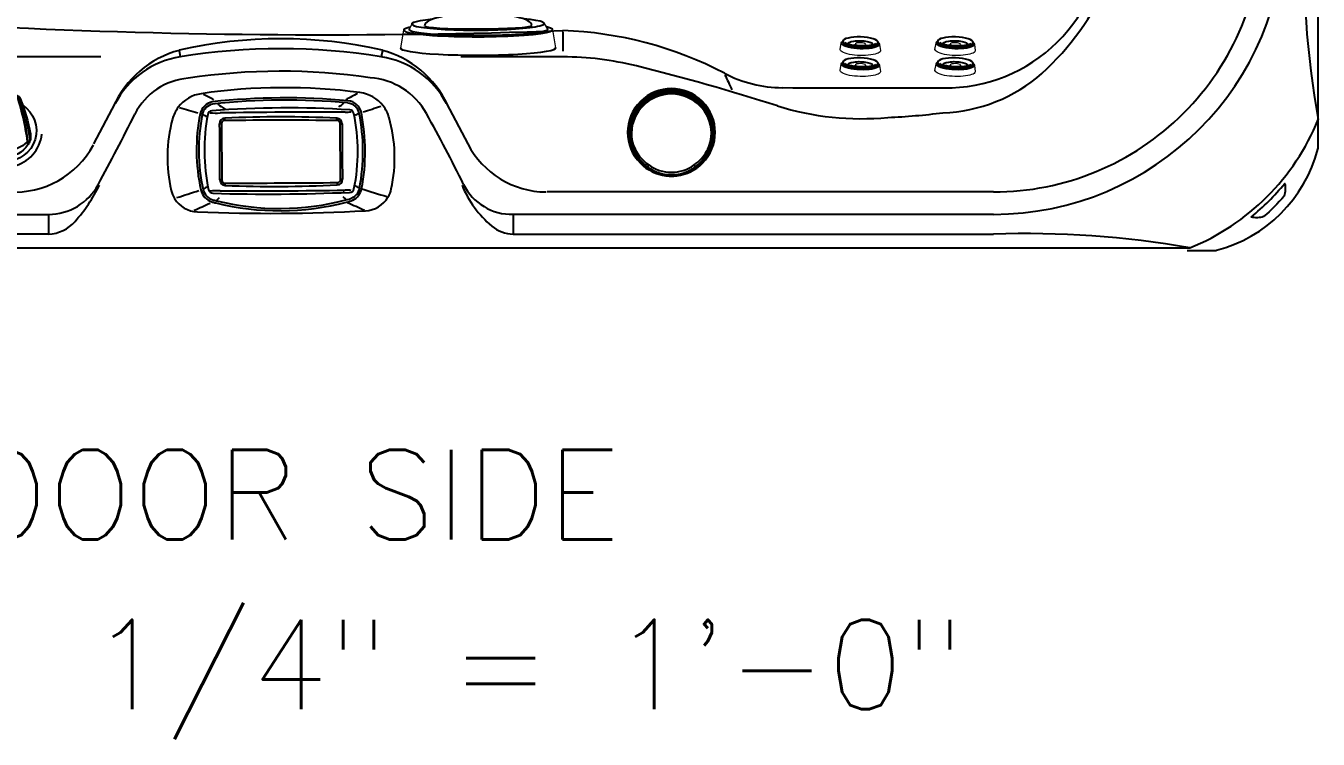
# Model space of a CAD drawing. Extents: x 937 to 1030, y 796 to 934.
# Drawn here: x 972.2 to 1029.9, y 796.5 to 828.4 of the extents above; entities that cross this region are included whole.
import ezdxf
from ezdxf.enums import TextEntityAlignment as Align

# ---------------------------------------------------------------- set-up
doc = ezdxf.new("R2010")
doc.units = 0
doc.header["$MEASUREMENT"] = 0
for name, color, linetype in [('1', 4, 'Continuous'), ('BDIM_CYAN', 4, 'Continuous'), ('DIM', 3, 'Continuous')]:
    doc.layers.add(name, color=color, linetype=linetype)
doc.styles.add('SIMPLEX', font='simplex')

# ---------------------------------------------------------------- blocks, each defined once
blk = doc.blocks.new('2014AV')
at = {"layer": '1', "color": 4, "linetype": 'Continuous'}
for p, q in [((0.59, 1.004), (0.59, 0.984)), ((-1.575, 0.526), (-1.575, 0.501)), ((-1.575, -0.526), (-1.575, -0.501)), ((0.59, -1.004), (0.59, -0.984))]:
    blk.add_line(p, q, dxfattribs=at)
for centre, radius, start, end in [((-0.026, 0), 1.375, 213.74284, 146.18679), ((-1.341, 0.387), 0.29, 113.06827, 141.37067), ((1.395, -6.282), 7.499, 99.80764, 112.33084), ((0.245, 0.369), 0.749, 74.93644, 99.81969), ((-0.057, 0.071), 1.135, 55.2054, 64.04467), ((0, 0), 1.161, 301.85239, 58.14761), ((-0.289, 0), 1.391, 159.08422, 178.28568), ((-1.092, 0.334), 0.53, 153.90726, 159.32553), ((-0.289, 0), 1.391, 181.71482, 200.91636), ((-1.092, -0.334), 0.53, 200.67447, 206.09274), ((-1.341, -0.387), 0.29, 218.62933, 246.93173), ((1.395, 6.282), 7.499, 247.66916, 260.19236), ((0.245, -0.369), 0.749, 260.18031, 285.06356), ((-0.057, -0.071), 1.135, 295.95533, 304.7946)]:
    blk.add_arc(centre, radius, start, end, dxfattribs=at)
at = {"layer": '1', "color": 3, "linetype": 'Continuous'}
for centre, radius, start, end in [((1.863, -9.907), 10.984, 96.65413, 108.31002), ((1.993, -10.4), 11.47, 96.90962, 108.19227), ((1.812, -8.247), 9.441, 98.38361, 110.96753), ((-0.553, 0), 1.42, 316.91487, 43.08513), ((1.993, 10.4), 11.47, 251.8075, 263.09064), ((1.863, 9.907), 10.984, 251.68998, 263.34587), ((1.812, 8.247), 9.441, 249.03247, 261.61639)]:
    blk.add_arc(centre, radius, start, end, dxfattribs=at)
at = {"layer": '1', "color": 2, "linetype": 'Continuous'}
for centre, radius, start, end in [((-1.716, 0), 0.0554, 311.36187, 48.63863), ((15.926, 321.236), 321.68, 266.86338, 266.93396), ((-1.28, 0), 0.0163, 273.06604, 86.93396), ((16.137, -325.179), 325.628, 93.06604, 93.13577)]:
    blk.add_arc(centre, radius, start, end, dxfattribs=at)
blk = doc.blocks.new('2014M1')
at = {"layer": '1', "color": 4, "linetype": 'Continuous', "lineweight": 15}
for p, q in [((-0.901, -0.243), (-0.857, -0.521)), ((-0.231, -0.44), (-0.23, -0.505)), ((0.23, -0.505), (0.231, -0.44)), ((0.857, -0.521), (0.901, -0.243))]:
    blk.add_line(p, q, dxfattribs=at)
at = {"layer": '1', "color": 3, "linetype": 'Continuous'}
for centre, radius, start, end in [((-0.374, -1.133), 0.665, 101.30208, 119.18489), ((0, -3.007), 2.577, 77.90813, 101.30208), ((0.435, -0.977), 0.5, 58.18471, 77.90813)]:
    blk.add_arc(centre, radius, start, end, dxfattribs=at)
at = {"layer": '1', "color": 4, "linetype": 'Continuous', "lineweight": 15}
for centre, major_axis, ratio, start_param, end_param in [((0, -0.243), (-0.901, 0), 0.269705, 3.055928, 6.36885), ((-0.002, -0.523), (-0.859, -0.005), 0.272006, 2.75067, 6.690134)]:
    blk.add_ellipse(centre, major_axis=major_axis, ratio=ratio, start_param=start_param, end_param=end_param, dxfattribs=at)
at = {"layer": '1', "color": 3, "linetype": 'Continuous'}
for centre, major_axis, ratio, start_param, end_param in [((0, -0.538), (-0.826, 0), 0.255142, 2.85021, 6.573343), ((0, -0.512), (-0.548, 0.001), 0.27151, 6.136025, 9.578986)]:
    blk.add_ellipse(centre, major_axis=major_axis, ratio=ratio, start_param=start_param, end_param=end_param, dxfattribs=at)
blk.add_ellipse((0, -0.612), major_axis=(-0.793, -0.001), ratio=0.271001, dxfattribs=at)
at = {"layer": '1', "color": 4, "linetype": 'Continuous', "lineweight": 15}
blk.add_ellipse((0, -0.509), major_axis=(-0.23, 0), ratio=0.275384, dxfattribs=at)
blk = doc.blocks.new('2014L2')
at = {"layer": '1', "color": 3, "linetype": 'Continuous', "lineweight": 15}
for p, q in [((-3.076, 1.393), (-3.203, 1.152)), ((2.997, 1.152), (2.841, 1.404))]:
    blk.add_line(p, q, dxfattribs=at)
at = {"layer": '1', "color": 4, "linetype": 'Continuous', "lineweight": 15}
for p, q in [((-3.443, 1.125), (-3.586, 0.323)), ((3.356, 0.323), (3.214, 1.125))]:
    blk.add_line(p, q, dxfattribs=at)
at = {"layer": '1', "color": 2, "linetype": 'Continuous'}
blk.add_ellipse((-0.115, 1.312), major_axis=(-2.4, -0.002), ratio=0.230702, start_param=3.141593, end_param=6.283185, dxfattribs=at)
at = {"layer": '1', "color": 4, "linetype": 'Continuous'}
for centre, major_axis, ratio, start_param, end_param in [((-0.115, 1.125), (-3.329, 0), 0.091781, 5.867673, 9.84029), ((-0.115, 0.323), (-3.471, 0), 0.095239, 6.249456, 9.458508)]:
    blk.add_ellipse(centre, major_axis=major_axis, ratio=ratio, start_param=start_param, end_param=end_param, dxfattribs=at)
at = {"layer": '1', "color": 3, "linetype": 'Continuous'}
for centre, major_axis, ratio, start_param, end_param in [((-0.118, 1.398), (-2.959, -0.005), 0.096023, 5.474081, 10.237444), ((-0.103, 1.152), (-3.1, 0), 0.087249, 6.191747, 9.53276), ((-0.115, 1.312), (-2.4, -0.002), 0.060609, 0, 3.117594)]:
    blk.add_ellipse(centre, major_axis=major_axis, ratio=ratio, start_param=start_param, end_param=end_param, dxfattribs=at)
blk = doc.blocks.new('2014CH')
at = {"layer": '1', "color": 3, "linetype": 'Continuous'}
for p, q in [((-2.503, -0.003), (-2.503, 0.096)), ((2.503, -0.003), (2.503, 0.095)), ((-2.652, -0.154), (-2.733, -0.155)), ((2.652, -0.152), (2.733, -0.152)), ((-2.635, -2.663), (-2.717, -2.664)), ((-2.483, -2.912), (-2.483, -2.812)), ((2.52, -2.784), (2.521, -2.884)), ((2.669, -2.633), (2.752, -2.633)), ((2.833, -3.226), (2.787, -3.228)), ((-2.908, -3.688), (-2.894, -3.692)), ((-2.883, -3.589), (-2.889, -3.588)), ((2.955, -3.648), (2.942, -3.652))]:
    blk.add_line(p, q, dxfattribs=at)
at = {"layer": '1', "color": 2, "linetype": 'Continuous'}
for p, q in [((-2.652, -0.154), (-2.635, -2.663)), ((2.669, -2.633), (2.652, -0.152))]:
    blk.add_line(p, q, dxfattribs=at)
at = {"layer": '1', "color": 4, "linetype": 'Continuous'}
for centre, radius, start, end in [((-3.327, -0.369), 1.575, 98.29053, 142.80095), ((0.166, -24.374), 25.833, 82.51033, 98.27938), ((3.328, -0.323), 1.575, 37.98355, 82.51033), ((-3.364, -0.341), 1.528, 142.80095, 165.13287), ((3.363, -0.296), 1.531, 15.68831, 37.98355), ((1.55, -1.645), 6.613, 165.13287, 192.97786), ((4.834, -1.337), 8.25, 168.8473, 192.35688), ((-3.068, 0.231), 0.194, 94.86163, 171.7817), ((0.296, -43.241), 43.796, 86.35052, 94.42769), ((3.072, 0.28), 0.187, 8.04254, 86.35083), ((-4.772, -1.4), 8.209, 348.34416, 11.99146), ((-1.522, -1.668), 6.605, 347.81065, 15.68831), ((-3.708, -2.857), 1.217, 192.97786, 211.47796), ((-3.023, -3.051), 0.209, 194.21982, 266.12466), ((-0.571, 82.671), 85.966, 268.3559, 272.42835), ((3.084, -3.033), 0.185, 266.20483, 352.29308), ((3.712, -2.787), 1.255, 273.01546, 328.8043), ((3.742, -2.805), 1.22, 328.8043, 347.81065), ((-3.675, -2.837), 1.255, 211.47796, 267.77156), ((-0.519, 75.424), 79.58, 267.69195, 273.09507)]:
    blk.add_arc(centre, radius, start, end, dxfattribs=at)
at = {"layer": '1', "color": 3, "linetype": 'Continuous'}
for centre, radius, start, end in [((54.205, -96.729), 110.308, 117.40602, 117.71869), ((-2.934, 0.153), 0.683, 100.69074, 168.69256), ((-2.934, 0.153), 0.583, 100.69074, 168.69256), ((-52.76, -97.216), 110.034, 63.10473, 63.37435), ((0.206, -29.198), 30.2, 84.70574, 96.21073), ((0.206, -29.198), 30.1, 84.70574, 96.21073), ((-1.585, 2.236), 1.949, 230.73072, 242.32186), ((1.583, 2.157), 1.852, 302.86131, 311.59861), ((2.94, 0.206), 0.569, 11.27844, 84.98246), ((2.94, 0.206), 0.669, 11.27844, 84.98246), ((80.951, -241.232), 253.652, 107.54956, 107.73646), ((-76.911, -239.883), 251.108, 73.05212, 73.24422), ((4.49, -1.331), 8.255, 168.69256, 192.42473), ((4.49, -1.331), 8.155, 168.69256, 192.42473), ((-2.096, 2.832), 2.924, 241.80675, 245.70055), ((-2.887, 3.309), 2.984, 264.67843, 273.32133), ((-2.494, -0.143), 0.24, 92.28425, 181.96489), ((2.056, -300.026), 300.394, 89.84509, 90.90918), ((-0.007, -54.904), 55.056, 87.38721, 92.5986), ((2.492, -0.145), 0.241, 358.41473, 87.38721), ((2.93, 1.654), 1.288, 267.43294, 279.52158), ((2.167, 2.616), 2.655, 295.48829, 299.61542), ((-5.094, -1.396), 8.761, 349.19109, 11.27844), ((-5.094, -1.396), 8.861, 349.19109, 11.27844), ((-1046.657, -7.907), 1043.953, 0.287767, 0.425637), ((1056.566, 6.593), 1053.855, 180.366683, 180.501555), ((-2.474, -2.669), 0.243, 178.74851, 268.04054), ((-0.302, 54.997), 57.95, 267.84363, 272.79296), ((2.511, -2.643), 0.241, 272.59606, 2.4535), ((-108.997, 318.169), 338.131, 287.97679, 288.15098), ((-2.863, -2.951), 0.725, 192.42473, 254.47243), ((-2.863, -2.951), 0.625, 192.42473, 254.47243), ((-2.358, -4.664), 1.931, 119.46831, 124.93715), ((-2.855, -6.127), 2.984, 87.29426, 95.93716), ((-1.171, 297.244), 300.394, 269.70641, 270.7705), ((1.87, -4.526), 1.441, 43.41001, 50.48083), ((2.944, -4.409), 1.288, 81.09401, 93.18265), ((2.914, -2.925), 0.608, 295.38721, 349.19109), ((2.914, -2.925), 0.708, 295.38721, 349.19109), ((2.399, -4.64), 1.949, 56.0866, 61.0999), ((105.791, 323.771), 342.43, 252.641, 252.836), ((-46.374, 90.352), 103.503, 294.24528, 294.68057), ((-2.029, 0.051), 3.841, 254.47243, 256.87424), ((-2.029, 0.051), 3.741, 254.47243, 256.87424), ((-0.055, 7.772), 11.81, 256.05623, 284.64972), ((-0.055, 7.772), 11.71, 256.05623, 284.64972), ((-1.832, -4.566), 1.435, 129.8495, 136.34189), ((2.328, -1.202), 2.426, 283.83171, 290.53822), ((2.328, -1.202), 2.526, 283.83171, 290.53822), ((72.062, 147.616), 166.312, 245.45774, 245.7422)]:
    blk.add_arc(centre, radius, start, end, dxfattribs=at)
at = {"layer": '1', "color": 2, "linetype": 'Continuous'}
for centre, radius, start, end in [((-0.072, -957.729), 957.729, 89.845994, 90.14542), ((-2.502, -0.153), 0.15, 90.26442, 180.39476), ((2.502, -0.153), 0.15, 0.39473, 89.72391), ((-2.485, -2.662), 0.15, 180.3945, 270.44191), ((-37.408, 6738.683), 6741.585, 270.2968204, 270.3393484), ((2.519, -2.634), 0.15, 270.60913, 0.39469)]:
    blk.add_arc(centre, radius, start, end, dxfattribs=at)
blk = doc.blocks.new('CAP HSS')
at = {"layer": 'BDIM_CYAN', "linetype": 'Continuous', "lineweight": 25}
for p, q in [((-1.841, 0.021), (-1.835, -0.081)), ((1.839, -0.021), (1.841, 0.021)), ((1.863, 0.019), (1.861, -0.022)), ((-1.362, -1.291), (-1.382, -1.311)), ((1.382, -1.311), (1.362, -1.291))]:
    blk.add_line(p, q, dxfattribs=at)
at = {"layer": 'BDIM_CYAN', "linetype": 'Continuous', "lineweight": 25, "flags": 128}
for points in [[(0, 1.924), (0, 1.946), (0, 1.957), (0, 1.967), (0, 1.976), (0, 1.982), (0, 1.987)], [(-1.786, 0.031), (-1.782, -0.108), (-1.765, -0.246), (-1.734, -0.384), (-1.704, -0.483), (-1.667, -0.58), (-1.624, -0.676), (-1.574, -0.771), (-1.5, -0.887), (-1.418, -1), (-1.325, -1.108), (-1.228, -1.207), (-1.123, -1.3), (-1.012, -1.386)], [(1.012, -1.386), (1.096, -1.322), (1.177, -1.254), (1.253, -1.183), (1.325, -1.108), (1.396, -1.027), (1.46, -0.944), (1.52, -0.859), (1.574, -0.771), (1.624, -0.676), (1.667, -0.58), (1.704, -0.483), (1.734, -0.384), (1.765, -0.246), (1.782, -0.108), (1.786, 0.031)], [(-1.835, -0.081), (-1.834, -0.092), (-1.833, -0.103)], [(-1.492, -1.019), (-1.511, -1.03), (-1.534, -1.043)], [(0.939, -1.557), (1.009, -1.51), (1.077, -1.461)], [(-0.51, -1.749), (-0.463, -1.762), (-0.418, -1.775), (-0.366, -1.79), (-0.32, -1.803), (-0.28, -1.814), (-0.248, -1.825), (-0.225, -1.834), (-0.212, -1.842), (-0.208, -1.848)], [(-0.243, -1.869), (-0.25, -1.862), (-0.26, -1.855)], [(-0.244, -1.853), (-0.237, -1.851), (-0.23, -1.849)], [(-0.23, -1.849), (-0.227, -1.848), (-0.208, -1.848)], [(-0.208, -1.848), (-0.207, -1.86), (-0.206, -1.873)], [(0.206, -1.873), (0.207, -1.86), (0.208, -1.847)], [(0.208, -1.847), (0.212, -1.842), (0.225, -1.834), (0.248, -1.824), (0.28, -1.814), (0.32, -1.802), (0.367, -1.789), (0.418, -1.775), (0.463, -1.762), (0.51, -1.749)], [(0.208, -1.847), (0.227, -1.848), (0.23, -1.849)], [(0.23, -1.849), (0.237, -1.851), (0.244, -1.853)], [(0.26, -1.855), (0.25, -1.862), (0.243, -1.869)]]:
    blk.add_lwpolyline(points, dxfattribs=at)
at = {"layer": 'BDIM_CYAN', "color": 3, "linetype": 'Continuous', "lineweight": 25, "flags": 128}
for points in [[(-1.855, -0.082), (-1.856, -0.078), (-1.863, 0.019)], [(1.534, -1.044), (1.444, -1.163), (1.344, -1.276)]]:
    blk.add_lwpolyline(points, dxfattribs=at)
at = {"layer": 'BDIM_CYAN', "linetype": 'Continuous', "lineweight": 25}
for centre, radius, start, end in [((0, 0.071), 1.955, 315, 225), ((-0.001, 0.035), 1.889, 89.96033, 178.90515), ((0, 0.026), 1.874, 17.67156, 162.32905), ((0, 0), 1.787, 0.99655, 179.00402), ((0.001, 0.035), 1.889, 1.09441, 90.03994), ((-0.144, 0.065), 1.697, 162.03259, 181.48445), ((-1.717, 0.796), 0.212, 251.19916, 258.76359), ((1.717, 0.796), 0.212, 281.23789, 288.80132), ((0.151, 0.065), 1.69, 358.47868, 18.00551), ((0.205, 0.088), 1.66, 357.60061, 17.77888), ((-1.905, 0.313), 0.243, 266.38932, 273.61068), ((0.005, 0.064), 1.926, 179.80106, 224.74366), ((0.008, 0.063), 1.897, 179.74788, 215.66045), ((-1.875, 0.311), 0.293, 272.34868, 276.79058), ((-2.018, 1.087), 1.081, 279.45177, 282.38725), ((-0.008, 0.063), 1.898, 324.33131, 0.25171), ((2.018, 1.087), 1.081, 257.61327, 260.54889), ((1.876, 0.308), 0.29, 263.10903, 267.59711), ((1.905, 0.313), 0.243, 266.38566, 273.61434), ((-1.886, 0.973), 1.055, 271.63444, 272.7737), ((0.183, 0.126), 2.028, 186.46352, 214.35879), ((-0.2, 0.129), 2.044, 325.83152, 355.79998), ((-0.256, 0.093), 2.12, 327.58529, 356.89599), ((1.889, 1.003), 1.025, 267.20913, 268.45087), ((0.178, 0.128), 2.025, 214.4818, 222.81714), ((-0.12, 0.077), 1.949, 307.90664, 325.76757), ((-0.14, 0.096), 1.977, 308.02708, 325.6398), ((0, 0.071), 1.955, 225, 262.86), ((-1.398, -1.228), 0.0729, 299.53504, 318.16942), ((0.006, 0.065), 1.927, 224.74189, 239.51773), ((-1.111, -1.545), 0.355, 123.63136, 130.95591), ((0.026, 0.036), 1.898, 223.77291, 233.42736), ((0.097, 0.047), 1.911, 222.71086, 232.10173), ((-0.954, -1.611), 0.195, 129.48983, 140.71871), ((-0.026, -0.03), 1.813, 233.52835, 238.95907), ((-1.369, -1.138), 0.435, 312.12544, 325.23611), ((-0.058, -0.134), 1.673, 232.45357, 238.21694), ((0, 0.012), 1.725, 234.09825, 305.89994), ((-1.003, -1.561), 0.0467, 312.1656, 331.44271), ((0.003, 0.059), 1.92, 239.50789, 254.0239), ((-0.843, -1.659), 0.14, 132.93848, 147.20533), ((-0.022, -0.022), 1.822, 238.96483, 244.61249), ((-0.048, -0.117), 1.693, 238.23708, 244.18937), ((-0.707, -1.714), 0.107, 137.08358, 154.62222), ((0.001, 0.027), 1.876, 244.60289, 253.84105), ((0.001, -0.035), 1.788, 243.91112, 253.39974), ((-0.001, -0.035), 1.788, 286.59971, 296.07126), ((-0.001, 0.027), 1.877, 286.16073, 295.3803), ((-0.003, 0.058), 1.919, 285.9765, 300.47968), ((0.05, -0.12), 1.689, 295.7886, 301.75312), ((0.706, -1.714), 0.108, 25.36401, 42.77074), ((0.023, -0.023), 1.821, 295.3713, 301.02149), ((0.867, -1.64), 0.11, 30.85295, 49.06378), ((0.006, 0.001), 1.85, 301.07397, 316.31317), ((1.002, -1.561), 0.0467, 208.54343, 227.81846), ((-0.006, 0.065), 1.927, 300.47082, 315.25784), ((1.368, -1.139), 0.434, 214.75655, 227.91499), ((1.398, -1.228), 0.0726, 221.84546, 240.47622), ((-0.569, -1.762), 0.05, 330.79307, 345.14281), ((-1.348, -5.514), 3.817, 73.43558, 77.55098), ((-0.403, -1.81), 0.123, 150.35724, 163.79525), ((-3.547, -13.057), 11.681, 73.57301, 74.9843), ((-0.256, -1.825), 0.0305, 262.30801, 294.0265), ((-0.039, -0.217), 1.665, 262.96088, 264.24706), ((0, 0.068), 1.952, 263.94719, 276.05297), ((0.039, -0.217), 1.664, 275.75289, 277.03839), ((2.077, -7.834), 6.255, 104.40295, 107.03959), ((0.256, -1.825), 0.0305, 245.94436, 277.6928), ((1.353, -5.53), 3.834, 102.45855, 106.55655), ((0.402, -1.81), 0.124, 16.20676, 29.51241), ((0.57, -1.762), 0.0506, 194.86909, 209.06028)]:
    blk.add_arc(centre, radius, start, end, dxfattribs=at)
at = {"layer": 'BDIM_CYAN', "color": 3, "linetype": 'Continuous', "lineweight": 25}
for centre, radius, start, end in [((0.001, 0.066), 1.921, 90.01764, 179.86365), ((0, 0.028), 1.846, 17.6775, 162.32311), ((0, 0), 1.854, 18.48756, 161.51305), ((-0.001, 0.066), 1.921, 0.13572, 89.98293), ((-0.207, 0.089), 1.657, 162.20468, 182.41794), ((-0.005, 0.064), 1.926, 315.25583, 0.19939), ((0.225, 0.079), 2.087, 184.43715, 212.55218), ((0.021, 0.03), 1.889, 214.63613, 223.76166), ((0, 0.01), 1.828, 244.574, 295.41429), ((0, 0.071), 1.955, 277.13935, 315)]:
    blk.add_arc(centre, radius, start, end, dxfattribs=at)
blk = doc.blocks.new('19-TRH HL')
at = {"layer": '1', "color": 3, "linetype": 'Continuous'}
for p, q in [((41.79, 8.827), (41.836, 8.539)), ((50.858, 8.827), (50.812, 8.539)), ((37.978, 4.643), (38.923, 6.446)), ((38.923, 6.446), (38.91, 6.453)), ((53.738, 6.453), (53.724, 6.446)), ((53.724, 6.446), (54.669, 4.643)), ((78.148, 2.5), (58.212, 2.5)), ((14.5, 1.5), (35.948, 1.5)), ((35.948, 1.5), (35.948, 0.614)), ((56.7, 1.5), (56.7, 0.614)), ((78.147, 1.5), (56.7, 1.5)), ((35.948, 0.614), (14.5, 0.614)), ((56.7, 0.614), (78.147, 0.614))]:
    blk.add_line(p, q, dxfattribs=at)
at = {"layer": '1', "color": 4, "linetype": 'Continuous'}
for points in [[(92.647, 68.145, 0.202913), (86.915, 73.877), (5.732, 73.877, 0.202913), (0, 68.145), (0, 5.732, 0.202913), (5.732, 0), (86.915, 0, 0.202913), (92.647, 5.732)], [(89.655, 1.38, 0.052002), (91.152, 2.877, -0.145561), (91.128, 2.314, -0.041549), (90.213, 1.4, -0.138511)]]:
    blk.add_lwpolyline(points, format="xyb", close=True, dxfattribs=at)
blk.add_lwpolyline([(86.8, -0.116), (88.048, -0.116, 0.06455), (88.112, -0.107, 0.269989), (92.639, 4.419, 0.064627), (92.647, 4.483), (92.647, 5.732)], format="xyb", dxfattribs=at)
at = {"layer": '1', "color": 3, "linetype": 'Continuous'}
for centre, radius, start, end in [((71.946, 16.9), 12.367, 312.57384, 359.59512), ((78.148, 14.5), 12, 269.9999, 0.00011), ((78.147, 14.5), 13, 270.00025, 359.99975), ((133.048, 12.966), 41.043, 177.8577, 190.15063), ((46.324, -10.736), 20.082, 76.95064, 103.04936), ((14845.333, 8.888), 14786.416, 179.9970346, 180.000374), ((42.959, 4.466), 4.515, 105.01507, 155.8325), ((46.324, -19.578), 28.473, 80.93055, 99.06945), ((49.691, 4.475), 4.506, 25.34799, 74.98493), ((36.688, -410.881), 419.418, 89.78103, 90.4736), ((42.466, 4.589), 4, 99.0708, 152.34023), ((50.181, 4.589), 4, 27.65827, 80.93082), ((57.823, -115095.805), 115104.34, 89.99945522, 90.0017256), ((58.917, -4.995), 13.529, 75.95014, 89.99946), ((35.996, -96.587), 107.946, 72.47551, 75.95014), ((42.412, 4.679), 2.911, 94.4039, 153.4087), ((46.327, -19.528), 27.423, 81.64802, 98.6805), ((50.088, 4.475), 3.137, 29.06535, 85.92462), ((8527.741, 3942.534), 9331.723, 204.939296, 204.9439126), ((75.637, 13.129), 7.095, 272.06471, 311.23036), ((72.241, 18.196), 12.424, 252.47551, 275.51369), ((-59.784, 55.835), 111.374, 331.57758, 333.4087), ((-10.758, -29.342), 72.748, 26.25544, 29.06535), ((72.171, 35.281), 29.478, 272.45625, 277.25261), ((34.034, 5.242), 1.621, 209.27104, 354.45303), ((58.212, 6.5), 4, 207.65937, 269.43181), ((34.42, 6.514), 4.02, 266.73126, 331.56525), ((35.942, 4.028), 2.528, 270.13746, 331.57758), ((31.412, 6.227), 7.629, 318.63181, 333.29727), ((58.747, 4.554), 4.67, 202.01458, 229.96886), ((56.641, 3.903), 2.403, 206.25544, 271.4029), ((35.868, 2.304), 1.692, 272.715, 318.63181), ((56.746, 2.172), 1.559, 229.96886, 268.29009), ((79.61, -41.426), 42.065, 79.99924, 91.99244)]:
    blk.add_arc(centre, radius, start, end, dxfattribs=at)
at = {"layer": '1', "color": 2}
for centre, radius, start, end in [((76.035, 14.194), 7.045, 272.00508, 3.30087), ((48.29, 311.641), 302.118, 267.18766, 272.0158), ((58.368, -6.978), 16.697, 62.29277, 88.11653), ((68.746, 12.782), 5.623, 242.29277, 269.73916), ((73.192, 989.463), 982.313, 269.739156, 270.181835)]:
    blk.add_arc(centre, radius, start, end, dxfattribs=at)
at = {"layer": '1', "color": 1, "linetype": 'Continuous', "rotation": 0.1097374761037261}
blk.add_blockref('2014L2', (55.254, 8.617), dxfattribs=at)
at = {"layer": '1', "color": 1, "linetype": 'Continuous', "xscale": -1}
for name, p, rotation in [('2014M1', (72.192, 8.597), 178.3104174397182), ('2014M1', (76.429, 8.597), 178.3104174397182), ('2014M1', (72.192, 7.66), 178.3104174397182), ('2014M1', (76.429, 7.66), 178.3104174397182), ('2014AV', (34.034, 5.217), 90)]:
    blk.add_blockref(name, p, dxfattribs=dict(at, rotation=rotation))
at = {"layer": '1', "color": 1, "linetype": 'Continuous'}
blk.add_blockref('2014CH', (46.324, 5.701), dxfattribs=at)
at = {"layer": '1'}
blk.add_blockref('CAP HSS', (63.766, 5.091), dxfattribs=at)

msp = doc.modelspace()

# ---------------------------------------------------------------- block references
at = {"layer": '1'}
msp.add_blockref('19-TRH HL', (937.254, 818.443), dxfattribs=at)

# ---------------------------------------------------------------- texts
at = {"layer": 'DIM', "style": 'SIMPLEX'}
for s, p in [('DOOR SIDE', (984.152, 805.423)), ('SCALE: 1/4" = 1\'-0"', (984.224, 797.83))]:
    msp.add_text(s, height=4, dxfattribs=at).set_placement(p, align=Align.CENTER)

doc.saveas('drawing.dxf')
